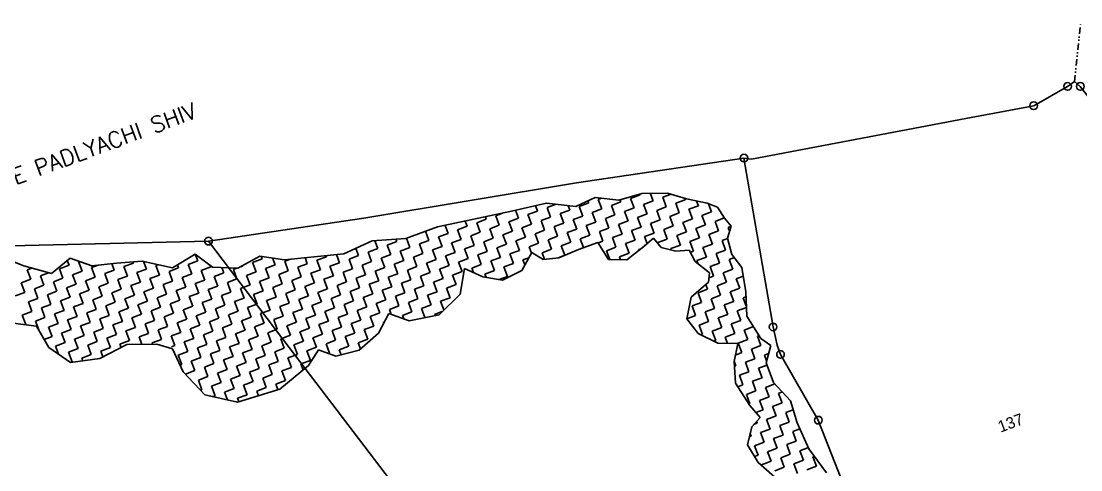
# Model space of a CAD drawing. Header units: metres. Extents: x 296202 to 299888, y 1973503 to 1977626.
# Drawn here: x 296772 to 297614, y 1977270 to 1977626 of the extents above; entities that cross this region are included whole.
import ezdxf

# ---------------------------------------------------------------- set-up
doc = ezdxf.new("R2010")
doc.units = ezdxf.units.M
doc.linetypes.add('DIVIDE', pattern=[1.25, 0.5, -0.25, 0, -0.25, 0, -0.25])
for name, color, linetype in [('POLY_HATCH', 12, 'Continuous'), ('POLY_PARCEL', 6, 'Continuous'), ('TEXT_MAPOUT', 7, 'Continuous'), ('TEXT_PARCEL', 7, 'Continuous'), ('V_BOUND_LINE', 7, 'Continuous'), ('V_DIVIDE_LINE', 7, 'DIVIDE')]:
    doc.layers.add(name, color=color, linetype=linetype)
doc.styles.get("Standard").update_dxf_attribs({"font": 'simplex.shx'})
doc.styles.add('TEXT_MAP', font='')
doc.styles.get('TEXT_MAP').set_extended_font_data('Kruti Dev 050')

msp = doc.modelspace()

# ---------------------------------------------------------------- linework, layer by layer
for centre in [(297603.68, 1977574.18), (297613.85, 1977574.2), (297576.76, 1977558.84), (297346.4, 1977517.21), (296920.6, 1977451.22), (297369.57, 1977383.09), (297375.44, 1977361.24), (297405.51, 1977308.98)]:
    msp.add_circle(centre, 3.04)
at = {"layer": 'POLY_HATCH'}
for p, q in [((297246.83, 1977483.84), (297265.24, 1977489.2)), ((297265.24, 1977489.2), (297285.55, 1977489.44)), ((297285.55, 1977489.44), (297300.66, 1977484.84)), ((297161.52, 1977474.97), (297189.41, 1977481.51)), ((297189.41, 1977481.51), (297212.58, 1977478.73)), ((297212.58, 1977478.73), (297228, 1977485.9)), ((297228, 1977485.9), (297246.83, 1977483.84)), ((297300.66, 1977484.84), (297317.12, 1977481.32)), ((297317.12, 1977481.32), (297325.26, 1977478.22)), ((297325.26, 1977478.22), (297330.82, 1977469.51)), ((297130.18, 1977468.32), (297161.52, 1977474.97)), ((297330.82, 1977469.51), (297336.13, 1977463.03)), ((297077.4, 1977453.44), (297102.61, 1977462.48)), ((297102.61, 1977462.48), (297130.18, 1977468.32)), ((297336.13, 1977463.03), (297333.24, 1977453.51)), ((297050.75, 1977451.44), (297077.4, 1977453.44)), ((297265.53, 1977445.92), (297274.36, 1977453.56)), ((297274.36, 1977453.56), (297280.56, 1977446.24)), ((297333.24, 1977453.51), (297336.86, 1977440.59)), ((297028.34, 1977441.11), (297050.75, 1977451.44)), ((297199.12, 1977437.94), (297214.73, 1977444.59)), ((297214.73, 1977444.59), (297230.2, 1977450.02)), ((297230.2, 1977450.02), (297238.68, 1977436.56)), ((297253.3, 1977436.44), (297265.53, 1977445.92)), ((297280.56, 1977446.24), (297292.16, 1977443.26)), ((297292.16, 1977443.26), (297302.94, 1977444.04)), ((297302.94, 1977444.04), (297307.47, 1977434.95)), ((296750.47, 1977440.74), (296773.68, 1977431.57)), ((296795.75, 1977425.47), (296810.49, 1977437.63)), ((296810.49, 1977437.63), (296827.89, 1977431.55)), ((296892.01, 1977429.95), (296910.07, 1977441)), ((296910.07, 1977441), (296923.81, 1977430.66)), ((296943.98, 1977429.68), (296961.39, 1977439.33)), ((296961.39, 1977439.33), (296981.12, 1977436.44)), ((296981.12, 1977436.44), (297001.88, 1977438.59)), ((297001.88, 1977438.59), (297028.34, 1977441.11)), ((297169.62, 1977427.89), (297177.71, 1977442.24)), ((297177.71, 1977442.24), (297186.8, 1977436.58)), ((297186.8, 1977436.58), (297199.12, 1977437.94)), ((297238.68, 1977436.56), (297253.3, 1977436.44)), ((297336.86, 1977440.59), (297344.71, 1977430.39)), ((296773.68, 1977431.57), (296795.75, 1977425.47)), ((296827.89, 1977431.55), (296847.44, 1977433.84)), ((296847.44, 1977433.84), (296867.89, 1977435.29)), ((296867.89, 1977435.29), (296892.01, 1977429.95)), ((296923.81, 1977430.66), (296943.98, 1977429.68)), ((297120.6, 1977409.16), (297124.18, 1977429.41)), ((297124.18, 1977429.41), (297138.83, 1977422.9)), ((297154.4, 1977420.21), (297169.62, 1977427.89)), ((297307.47, 1977434.95), (297318.92, 1977426.08)), ((297344.71, 1977430.39), (297347.86, 1977410.88)), ((297138.83, 1977422.9), (297154.4, 1977420.21)), ((297318.92, 1977426.08), (297318.21, 1977418.54)), ((297318.21, 1977418.54), (297304.5, 1977406.77)), ((297347.86, 1977410.88), (297348.57, 1977391.63)), ((297103.93, 1977392.8), (297120.6, 1977409.16)), ((297304.5, 1977406.77), (297301, 1977389.46)), ((297055.73, 1977378.16), (297063.95, 1977393.72)), ((297063.95, 1977393.72), (297080.14, 1977387.78)), ((296763.05, 1977386.29), (296783.79, 1977383.78)), ((297080.14, 1977387.78), (297103.93, 1977392.8)), ((297301, 1977389.46), (297309.93, 1977377.92)), ((297348.57, 1977391.63), (297359.78, 1977373.95)), ((296783.79, 1977383.78), (296793.6, 1977366.73)), ((297040.34, 1977364.6), (297055.73, 1977378.16)), ((297309.93, 1977377.92), (297325.67, 1977370.05)), ((296834.18, 1977357.88), (296855.69, 1977369.04)), ((296855.69, 1977369.04), (296879.45, 1977369.4)), ((296879.45, 1977369.4), (296891.94, 1977365.58)), ((297325.67, 1977370.05), (297341.5, 1977369.8)), ((297341.5, 1977369.8), (297338.59, 1977355.62)), ((297359.78, 1977373.95), (297367.65, 1977368.42)), ((297367.65, 1977368.42), (297364.04, 1977354.56)), ((296793.6, 1977366.73), (296810.85, 1977354.77)), ((296891.94, 1977365.58), (296900.4, 1977347.45)), ((297000.02, 1977352.3), (297008.17, 1977364.92)), ((297008.17, 1977364.92), (297021.74, 1977359.75)), ((297021.74, 1977359.75), (297040.34, 1977364.6)), ((296810.85, 1977354.77), (296834.18, 1977357.88)), ((296977.2, 1977333.66), (297000.02, 1977352.3)), ((297338.59, 1977355.62), (297339.76, 1977338.29)), ((297364.04, 1977354.56), (297369.82, 1977338.94)), ((296900.4, 1977347.45), (296917.69, 1977329.1)), ((297339.76, 1977338.29), (297350.97, 1977320.6)), ((297369.82, 1977338.94), (297383.35, 1977324.44)), ((296917.69, 1977329.1), (296943.73, 1977323.31)), ((296943.73, 1977323.31), (296977.2, 1977333.66)), ((297350.97, 1977320.6), (297359.14, 1977311.11)), ((297383.35, 1977324.44), (297388.68, 1977306.9)), ((297359.14, 1977311.11), (297352.55, 1977303.72)), ((297352.55, 1977303.72), (297349.13, 1977289.35)), ((297388.68, 1977306.9), (297398.08, 1977286.21)), ((297349.13, 1977289.35), (297357.8, 1977275.38)), ((297398.08, 1977286.21), (297412.1, 1977267.23)), ((297357.8, 1977275.38), (297370.89, 1977263.63))]:
    msp.add_line(p, q, dxfattribs=at)
at = {"layer": 'POLY_HATCH', "linetype": 'Continuous'}
for p, q in [((297256.16, 1977485.22), (297263.76, 1977488.03)), ((297263.76, 1977488.03), (297263.51, 1977488.69)), ((297274.16, 1977483.25), (297271.93, 1977489.28)), ((297281.75, 1977486.06), (297288.47, 1977488.55)), ((297182.22, 1977475.11), (297180.61, 1977479.45)), ((297189.81, 1977477.92), (297197.03, 1977480.6)), ((297192.62, 1977470.33), (297189.81, 1977477.92)), ((297207.8, 1977475.95), (297206.5, 1977479.46)), ((297215.39, 1977478.76), (297222.99, 1977481.57)), ((297218.2, 1977471.17), (297215.39, 1977478.76)), ((297222.99, 1977481.57), (297222.36, 1977483.27)), ((297230.58, 1977484.38), (297233.15, 1977485.33)), ((297233.39, 1977476.79), (297230.58, 1977484.38)), ((297240.98, 1977479.6), (297248.57, 1977482.41)), ((297243.79, 1977472.01), (297240.98, 1977479.6)), ((297248.57, 1977482.41), (297247.92, 1977484.16)), ((297258.97, 1977477.63), (297256.16, 1977485.22)), ((297266.57, 1977480.44), (297274.16, 1977483.25)), ((297269.38, 1977472.85), (297266.57, 1977480.44)), ((297276.97, 1977475.66), (297284.56, 1977478.47)), ((297284.56, 1977478.47), (297281.75, 1977486.06)), ((297292.15, 1977481.28), (297299.74, 1977484.09)), ((297294.96, 1977473.69), (297292.15, 1977481.28)), ((297299.74, 1977484.09), (297299.31, 1977485.25)), ((297302.55, 1977476.5), (297310.15, 1977479.31)), ((297310.15, 1977479.31), (297308.74, 1977483.11)), ((297320.55, 1977474.53), (297318.18, 1977480.92)), ((297141.45, 1977468.65), (297140.74, 1977470.56)), ((297149.04, 1977471.46), (297154.48, 1977473.48)), ((297151.85, 1977463.87), (297149.04, 1977471.46)), ((297159.44, 1977466.68), (297167.03, 1977469.49)), ((297167.03, 1977469.49), (297164.73, 1977475.72)), ((297174.62, 1977472.3), (297182.22, 1977475.11)), ((297177.43, 1977464.71), (297174.62, 1977472.3)), ((297185.03, 1977467.52), (297192.62, 1977470.33)), ((297200.21, 1977473.14), (297207.8, 1977475.95)), ((297203.02, 1977465.55), (297200.21, 1977473.14)), ((297210.61, 1977468.36), (297218.2, 1977471.17)), ((297225.8, 1977473.98), (297233.39, 1977476.79)), ((297228.61, 1977466.39), (297225.8, 1977473.98)), ((297236.2, 1977469.2), (297243.79, 1977472.01)), ((297251.38, 1977474.82), (297258.97, 1977477.63)), ((297254.19, 1977467.23), (297251.38, 1977474.82)), ((297261.78, 1977470.04), (297269.38, 1977472.85)), ((297264.59, 1977462.45), (297261.78, 1977470.04)), ((297279.78, 1977468.07), (297276.97, 1977475.66)), ((297287.37, 1977470.88), (297294.96, 1977473.69)), ((297290.18, 1977463.28), (297287.37, 1977470.88)), ((297305.36, 1977468.9), (297302.55, 1977476.5)), ((297312.96, 1977471.72), (297320.55, 1977474.53)), ((297315.77, 1977464.12), (297312.96, 1977471.72)), ((297323.36, 1977466.93), (297330.72, 1977469.66)), ((297111.08, 1977457.41), (297108.72, 1977463.78)), ((297118.67, 1977460.22), (297126.26, 1977463.03)), ((297126.26, 1977463.03), (297124.73, 1977467.17)), ((297133.85, 1977465.84), (297141.45, 1977468.65)), ((297136.66, 1977458.25), (297133.85, 1977465.84)), ((297144.26, 1977461.06), (297151.85, 1977463.87)), ((297147.07, 1977453.47), (297144.26, 1977461.06)), ((297162.25, 1977459.09), (297159.44, 1977466.68)), ((297169.84, 1977461.9), (297177.43, 1977464.71)), ((297172.65, 1977454.31), (297169.84, 1977461.9)), ((297187.84, 1977459.93), (297185.03, 1977467.52)), ((297195.43, 1977462.74), (297203.02, 1977465.55)), ((297198.24, 1977455.15), (297195.43, 1977462.74)), ((297213.42, 1977460.77), (297210.61, 1977468.36)), ((297221.01, 1977463.58), (297228.61, 1977466.39)), ((297223.82, 1977455.99), (297221.01, 1977463.58)), ((297231.42, 1977458.8), (297239.01, 1977461.61)), ((297239.01, 1977461.61), (297236.2, 1977469.2)), ((297246.6, 1977464.42), (297254.19, 1977467.23)), ((297249.41, 1977456.82), (297246.6, 1977464.42)), ((297257, 1977459.64), (297264.59, 1977462.45)), ((297272.19, 1977465.26), (297279.78, 1977468.07)), ((297275, 1977457.66), (297272.19, 1977465.26)), ((297282.59, 1977460.47), (297290.18, 1977463.28)), ((297297.77, 1977466.09), (297305.36, 1977468.9)), ((297300.58, 1977458.5), (297297.77, 1977466.09)), ((297308.17, 1977461.31), (297315.77, 1977464.12)), ((297310.98, 1977453.72), (297308.17, 1977461.31)), ((297326.17, 1977459.34), (297323.36, 1977466.93)), ((297333.76, 1977462.15), (297336.13, 1977463.03)), ((297334.92, 1977459.03), (297333.76, 1977462.15)), ((297070.31, 1977450.95), (297069.6, 1977452.86)), ((297080.71, 1977446.17), (297077.95, 1977453.64)), ((297095.9, 1977451.79), (297093.19, 1977459.1)), ((297103.49, 1977454.6), (297111.08, 1977457.41)), ((297106.3, 1977447.01), (297103.49, 1977454.6)), ((297113.89, 1977449.82), (297121.48, 1977452.63)), ((297121.48, 1977452.63), (297118.67, 1977460.22)), ((297129.07, 1977455.44), (297136.66, 1977458.25)), ((297131.88, 1977447.85), (297129.07, 1977455.44)), ((297139.48, 1977450.66), (297147.07, 1977453.47)), ((297154.66, 1977456.28), (297162.25, 1977459.09)), ((297157.47, 1977448.69), (297154.66, 1977456.28)), ((297165.06, 1977451.5), (297172.65, 1977454.31)), ((297180.24, 1977457.12), (297187.84, 1977459.93)), ((297183.05, 1977449.53), (297180.24, 1977457.12)), ((297190.65, 1977452.34), (297198.24, 1977455.15)), ((297205.83, 1977457.96), (297213.42, 1977460.77)), ((297208.64, 1977450.37), (297205.83, 1977457.96)), ((297216.23, 1977453.18), (297223.82, 1977455.99)), ((297218.87, 1977446.04), (297216.23, 1977453.18)), ((297234.23, 1977451.2), (297231.42, 1977458.8)), ((297241.82, 1977454.01), (297249.41, 1977456.82)), ((297244.63, 1977446.42), (297241.82, 1977454.01)), ((297259.81, 1977452.04), (297257, 1977459.64)), ((297267.4, 1977454.85), (297275, 1977457.66)), ((297269.45, 1977449.32), (297267.4, 1977454.85)), ((297277.81, 1977450.07), (297285.4, 1977452.88)), ((297285.4, 1977452.88), (297282.59, 1977460.47)), ((297292.99, 1977455.69), (297300.58, 1977458.5)), ((297295.8, 1977448.1), (297292.99, 1977455.69)), ((297303.39, 1977450.91), (297310.98, 1977453.72)), ((297318.58, 1977456.53), (297326.17, 1977459.34)), ((297321.39, 1977448.94), (297318.58, 1977456.53)), ((297328.98, 1977451.75), (297333.29, 1977453.34)), ((297039.94, 1977439.71), (297037.81, 1977445.47)), ((297047.53, 1977442.52), (297055.13, 1977445.33)), ((297055.13, 1977445.33), (297052.81, 1977451.59)), ((297062.72, 1977448.14), (297070.31, 1977450.95)), ((297065.53, 1977440.55), (297062.72, 1977448.14)), ((297073.12, 1977443.36), (297080.71, 1977446.17)), ((297088.3, 1977448.98), (297095.9, 1977451.79)), ((297091.11, 1977441.39), (297088.3, 1977448.98)), ((297098.71, 1977444.2), (297106.3, 1977447.01)), ((297101.52, 1977436.61), (297098.71, 1977444.2)), ((297116.7, 1977442.23), (297113.89, 1977449.82)), ((297124.29, 1977445.04), (297131.88, 1977447.85)), ((297127.1, 1977437.45), (297124.29, 1977445.04)), ((297142.29, 1977443.07), (297139.48, 1977450.66)), ((297149.88, 1977445.88), (297157.47, 1977448.69)), ((297152.69, 1977438.29), (297149.88, 1977445.88)), ((297167.87, 1977443.91), (297165.06, 1977451.5)), ((297175.46, 1977446.72), (297183.05, 1977449.53)), ((297177.36, 1977441.6), (297175.46, 1977446.72)), ((297185.87, 1977441.93), (297193.46, 1977444.75)), ((297193.46, 1977444.75), (297190.65, 1977452.34)), ((297201.05, 1977447.56), (297208.64, 1977450.37)), ((297203.86, 1977439.96), (297201.05, 1977447.56)), ((297230.36, 1977449.77), (297234.23, 1977451.2)), ((297237.04, 1977443.61), (297244.63, 1977446.42)), ((297252.22, 1977449.23), (297259.81, 1977452.04)), ((297255.03, 1977441.64), (297252.22, 1977449.23)), ((297262.62, 1977444.45), (297264.56, 1977445.17)), ((297262.85, 1977443.84), (297262.62, 1977444.45)), ((297278.19, 1977449.04), (297277.81, 1977450.07)), ((297288.21, 1977445.29), (297295.8, 1977448.1)), ((297288.62, 1977444.17), (297288.21, 1977445.29)), ((297306.2, 1977443.32), (297303.39, 1977450.91)), ((297313.79, 1977446.13), (297321.39, 1977448.94)), ((297316.6, 1977438.54), (297313.79, 1977446.13)), ((297324.2, 1977441.35), (297331.79, 1977444.16)), ((297331.79, 1977444.16), (297328.98, 1977451.75)), ((296809.67, 1977432.16), (296808.31, 1977435.83)), ((296912.01, 1977435.52), (296910, 1977440.96)), ((296955.59, 1977434.38), (296963.18, 1977437.2)), ((296963.18, 1977437.2), (296962.45, 1977439.17)), ((296973.59, 1977432.41), (296971.58, 1977437.84)), ((296981.18, 1977435.22), (296985.76, 1977436.92)), ((296999.17, 1977433.25), (296997.37, 1977438.12)), ((297006.76, 1977436.06), (297014.36, 1977438.87)), ((297009.57, 1977428.47), (297006.76, 1977436.06)), ((297014.36, 1977438.87), (297014.03, 1977439.75)), ((297024.76, 1977434.09), (297022.37, 1977440.54)), ((297032.35, 1977436.9), (297039.94, 1977439.71)), ((297035.16, 1977429.31), (297032.35, 1977436.9)), ((297050.34, 1977434.93), (297047.53, 1977442.52)), ((297057.94, 1977437.74), (297065.53, 1977440.55)), ((297060.75, 1977430.15), (297057.94, 1977437.74)), ((297068.34, 1977432.96), (297075.93, 1977435.77)), ((297075.93, 1977435.77), (297073.12, 1977443.36)), ((297083.52, 1977438.58), (297091.11, 1977441.39)), ((297086.33, 1977430.99), (297083.52, 1977438.58)), ((297093.92, 1977433.8), (297101.52, 1977436.61)), ((297109.11, 1977439.42), (297116.7, 1977442.23)), ((297111.92, 1977431.83), (297109.11, 1977439.42)), ((297119.51, 1977434.64), (297127.1, 1977437.45)), ((297134.69, 1977440.26), (297142.29, 1977443.07)), ((297137.5, 1977432.67), (297134.69, 1977440.26)), ((297145.1, 1977435.48), (297152.69, 1977438.29)), ((297160.28, 1977441.1), (297167.87, 1977443.91)), ((297163.09, 1977433.5), (297160.28, 1977441.1)), ((297170.68, 1977436.31), (297175.35, 1977438.04)), ((297172.14, 1977432.36), (297170.68, 1977436.31)), ((297187.81, 1977436.69), (297185.87, 1977441.93)), ((297198.07, 1977437.82), (297203.86, 1977439.96)), ((297239.65, 1977436.56), (297237.04, 1977443.61)), ((297247.44, 1977438.83), (297255.03, 1977441.64)), ((297248.31, 1977436.48), (297247.44, 1977438.83)), ((297303.75, 1977442.41), (297306.2, 1977443.32)), ((297309.01, 1977435.73), (297316.6, 1977438.54)), ((297310.04, 1977432.96), (297309.01, 1977435.73)), ((297327.01, 1977433.76), (297324.2, 1977441.35)), ((297334.6, 1977436.57), (297338.77, 1977438.11)), ((297337.41, 1977428.97), (297334.6, 1977436.57)), ((296776.49, 1977428.51), (296780.02, 1977429.82)), ((296779.3, 1977420.92), (296776.49, 1977428.51)), ((296802.08, 1977429.35), (296809.67, 1977432.16)), ((296804.89, 1977421.76), (296802.08, 1977429.35)), ((296812.48, 1977424.57), (296820.07, 1977427.38)), ((296817.26, 1977434.97), (296817.66, 1977435.12)), ((296820.07, 1977427.38), (296817.26, 1977434.97)), ((296827.66, 1977430.19), (296832.92, 1977432.14)), ((296830.47, 1977422.6), (296827.66, 1977430.19)), ((296838.07, 1977425.41), (296845.66, 1977428.22)), ((296845.66, 1977428.22), (296843.74, 1977433.4)), ((296853.25, 1977431.03), (296860.84, 1977433.84)), ((296856.06, 1977423.44), (296853.25, 1977431.03)), ((296860.84, 1977433.84), (296860.5, 1977434.76)), ((296863.65, 1977426.25), (296871.24, 1977429.06)), ((296871.24, 1977429.06), (296869.03, 1977435.04)), ((296878.83, 1977431.87), (296880.52, 1977432.49)), ((296881.65, 1977424.28), (296878.83, 1977431.87)), ((296889.24, 1977427.09), (296896.83, 1977429.9)), ((296896.83, 1977429.9), (296895.92, 1977432.35)), ((296904.42, 1977432.71), (296912.01, 1977435.52)), ((296907.23, 1977425.12), (296904.42, 1977432.71)), ((296914.82, 1977427.93), (296922.41, 1977430.74)), ((296917.63, 1977420.33), (296914.82, 1977427.93)), ((296922.41, 1977430.74), (296921.92, 1977432.08)), ((296932.82, 1977425.95), (296931.21, 1977430.3)), ((296940.41, 1977428.76), (296943.01, 1977429.73)), ((296943.22, 1977421.17), (296940.41, 1977428.76)), ((296946.2, 1977430.91), (296948, 1977431.57)), ((296948, 1977431.57), (296947.9, 1977431.85)), ((296958.4, 1977426.79), (296955.59, 1977434.38)), ((296965.99, 1977429.6), (296973.59, 1977432.41)), ((296968.8, 1977422.01), (296965.99, 1977429.6)), ((296976.4, 1977424.82), (296983.99, 1977427.63)), ((296983.99, 1977427.63), (296981.18, 1977435.22)), ((296991.58, 1977430.44), (296999.17, 1977433.25)), ((296994.39, 1977422.85), (296991.58, 1977430.44)), ((297001.98, 1977425.66), (297009.57, 1977428.47)), ((297017.17, 1977431.28), (297024.76, 1977434.09)), ((297019.98, 1977423.69), (297017.17, 1977431.28)), ((297027.57, 1977426.5), (297035.16, 1977429.31)), ((297042.75, 1977432.12), (297050.34, 1977434.93)), ((297045.56, 1977424.53), (297042.75, 1977432.12)), ((297053.15, 1977427.34), (297060.75, 1977430.15)), ((297055.96, 1977419.75), (297053.15, 1977427.34)), ((297071.15, 1977425.37), (297068.34, 1977432.96)), ((297078.74, 1977428.18), (297086.33, 1977430.99)), ((297081.55, 1977420.59), (297078.74, 1977428.18)), ((297096.73, 1977426.21), (297093.92, 1977433.8)), ((297104.33, 1977429.02), (297111.92, 1977431.83)), ((297107.14, 1977421.42), (297104.33, 1977429.02)), ((297122.32, 1977427.04), (297119.51, 1977434.64)), ((297129.91, 1977429.85), (297137.5, 1977432.67)), ((297131.24, 1977426.27), (297129.91, 1977429.85)), ((297140.31, 1977425.07), (297147.91, 1977427.88)), ((297147.91, 1977427.88), (297145.1, 1977435.48)), ((297155.5, 1977430.69), (297163.09, 1977433.5)), ((297158.31, 1977423.1), (297155.5, 1977430.69)), ((297319.41, 1977430.95), (297327.01, 1977433.76)), ((297322.23, 1977423.35), (297319.41, 1977430.95)), ((297329.82, 1977426.16), (297337.41, 1977428.97)), ((296771.71, 1977418.11), (296779.3, 1977420.92)), ((296786.89, 1977423.73), (296793.38, 1977426.13)), ((296789.7, 1977416.14), (296786.89, 1977423.73)), ((296797.3, 1977418.95), (296804.89, 1977421.76)), ((296800.11, 1977411.36), (296797.3, 1977418.95)), ((296815.29, 1977416.98), (296812.48, 1977424.57)), ((296822.88, 1977419.79), (296830.47, 1977422.6)), ((296825.69, 1977412.2), (296822.88, 1977419.79)), ((296840.88, 1977417.82), (296838.07, 1977425.41)), ((296848.47, 1977420.63), (296856.06, 1977423.44)), ((296851.28, 1977413.04), (296848.47, 1977420.63)), ((296866.46, 1977418.66), (296863.65, 1977426.25)), ((296874.05, 1977421.47), (296881.65, 1977424.28)), ((296876.86, 1977413.87), (296874.05, 1977421.47)), ((296884.46, 1977416.68), (296892.05, 1977419.49)), ((296892.05, 1977419.49), (296889.24, 1977427.09)), ((296899.64, 1977422.3), (296907.23, 1977425.12)), ((296902.45, 1977414.71), (296899.64, 1977422.3)), ((296910.04, 1977417.52), (296917.63, 1977420.33)), ((296925.22, 1977423.14), (296932.82, 1977425.95)), ((296928.04, 1977415.55), (296925.22, 1977423.14)), ((296935.63, 1977418.36), (296943.22, 1977421.17)), ((296950.81, 1977423.98), (296958.4, 1977426.79)), ((296953.62, 1977416.39), (296950.81, 1977423.98)), ((296961.21, 1977419.2), (296968.8, 1977422.01)), ((296964.02, 1977411.61), (296961.21, 1977419.2)), ((296979.21, 1977417.23), (296976.4, 1977424.82)), ((296986.8, 1977420.04), (296994.39, 1977422.85)), ((296989.61, 1977412.45), (296986.8, 1977420.04)), ((297004.79, 1977418.07), (297001.98, 1977425.66)), ((297012.38, 1977420.88), (297019.98, 1977423.69)), ((297015.19, 1977413.29), (297012.38, 1977420.88)), ((297022.79, 1977416.1), (297030.38, 1977418.91)), ((297030.38, 1977418.91), (297027.57, 1977426.5)), ((297037.97, 1977421.72), (297045.56, 1977424.53)), ((297040.78, 1977414.13), (297037.97, 1977421.72)), ((297048.37, 1977416.94), (297055.96, 1977419.75)), ((297063.56, 1977422.56), (297071.15, 1977425.37)), ((297066.37, 1977414.96), (297063.56, 1977422.56)), ((297073.96, 1977417.77), (297081.55, 1977420.59)), ((297089.14, 1977423.4), (297096.73, 1977426.21)), ((297091.95, 1977415.8), (297089.14, 1977423.4)), ((297099.54, 1977418.61), (297107.14, 1977421.42)), ((297114.73, 1977424.23), (297122.32, 1977427.04)), ((297117.54, 1977416.64), (297114.73, 1977424.23)), ((297141.28, 1977422.48), (297140.31, 1977425.07)), ((297151.74, 1977420.67), (297158.31, 1977423.1)), ((297318.53, 1977421.99), (297322.23, 1977423.35)), ((297332.63, 1977418.57), (297329.82, 1977426.16)), ((297340.22, 1977421.38), (297345.83, 1977423.46)), ((297343.03, 1977413.79), (297340.22, 1977421.38)), ((296766.93, 1977407.71), (296774.52, 1977410.52)), ((296774.52, 1977410.52), (296771.71, 1977418.11)), ((296782.11, 1977413.33), (296789.7, 1977416.14)), ((296784.92, 1977405.74), (296782.11, 1977413.33)), ((296792.51, 1977408.55), (296800.11, 1977411.36)), ((296807.7, 1977414.17), (296815.29, 1977416.98)), ((296810.51, 1977406.58), (296807.7, 1977414.17)), ((296818.1, 1977409.39), (296825.69, 1977412.2)), ((296833.28, 1977415.01), (296840.88, 1977417.82)), ((296836.09, 1977407.41), (296833.28, 1977415.01)), ((296843.69, 1977410.22), (296851.28, 1977413.04)), ((296858.87, 1977415.85), (296866.46, 1977418.66)), ((296861.68, 1977408.25), (296858.87, 1977415.85)), ((296869.27, 1977411.06), (296876.86, 1977413.87)), ((296872.08, 1977403.47), (296869.27, 1977411.06)), ((296887.27, 1977409.09), (296884.46, 1977416.68)), ((296894.86, 1977411.9), (296902.45, 1977414.71)), ((296897.67, 1977404.31), (296894.86, 1977411.9)), ((296912.85, 1977409.93), (296910.04, 1977417.52)), ((296920.44, 1977412.74), (296928.04, 1977415.55)), ((296923.25, 1977405.15), (296920.44, 1977412.74)), ((296930.85, 1977407.96), (296938.44, 1977410.77)), ((296938.44, 1977410.77), (296935.63, 1977418.36)), ((296946.03, 1977413.58), (296953.62, 1977416.39)), ((296948.84, 1977405.99), (296946.03, 1977413.58)), ((296956.43, 1977408.8), (296964.02, 1977411.61)), ((296971.62, 1977414.42), (296979.21, 1977417.23)), ((296974.43, 1977406.83), (296971.62, 1977414.42)), ((296982.02, 1977409.64), (296989.61, 1977412.45)), ((296997.2, 1977415.26), (297004.79, 1977418.07)), ((297000.01, 1977407.67), (296997.2, 1977415.26)), ((297007.6, 1977410.48), (297015.19, 1977413.29)), ((297010.41, 1977402.88), (297007.6, 1977410.48)), ((297025.6, 1977408.51), (297022.79, 1977416.1)), ((297033.19, 1977411.32), (297040.78, 1977414.13)), ((297036, 1977403.72), (297033.19, 1977411.32)), ((297051.18, 1977409.34), (297048.37, 1977416.94)), ((297058.77, 1977412.15), (297066.37, 1977414.96)), ((297061.59, 1977404.56), (297058.77, 1977412.15)), ((297076.77, 1977410.18), (297073.96, 1977417.77)), ((297084.36, 1977412.99), (297091.95, 1977415.8)), ((297087.17, 1977405.4), (297084.36, 1977412.99)), ((297094.76, 1977408.21), (297102.35, 1977411.02)), ((297102.35, 1977411.02), (297099.54, 1977418.61)), ((297109.95, 1977413.83), (297117.54, 1977416.64)), ((297112.76, 1977406.24), (297109.95, 1977413.83)), ((297309.85, 1977410.14), (297317.44, 1977412.95)), ((297317.44, 1977412.95), (297316.06, 1977416.69)), ((297325.04, 1977415.76), (297332.63, 1977418.57)), ((297327.85, 1977408.17), (297325.04, 1977415.76)), ((297335.44, 1977410.98), (297343.03, 1977413.79)), ((297338.25, 1977403.39), (297335.44, 1977410.98)), ((296777.33, 1977402.93), (296784.92, 1977405.74)), ((296780.14, 1977395.33), (296777.33, 1977402.93)), ((296795.32, 1977400.96), (296792.51, 1977408.55)), ((296802.92, 1977403.77), (296810.51, 1977406.58)), ((296805.73, 1977396.17), (296802.92, 1977403.77)), ((296820.91, 1977401.79), (296818.1, 1977409.39)), ((296828.5, 1977404.6), (296836.09, 1977407.41)), ((296831.31, 1977397.01), (296828.5, 1977404.6)), ((296838.9, 1977399.82), (296846.5, 1977402.63)), ((296846.5, 1977402.63), (296843.69, 1977410.22)), ((296854.09, 1977405.44), (296861.68, 1977408.25)), ((296856.9, 1977397.85), (296854.09, 1977405.44)), ((296864.49, 1977400.66), (296872.08, 1977403.47)), ((296879.67, 1977406.28), (296887.27, 1977409.09)), ((296882.48, 1977398.69), (296879.67, 1977406.28)), ((296890.08, 1977401.5), (296897.67, 1977404.31)), ((296905.26, 1977407.12), (296912.85, 1977409.93)), ((296908.07, 1977399.53), (296905.26, 1977407.12)), ((296915.66, 1977402.34), (296923.25, 1977405.15)), ((296918.47, 1977394.75), (296915.66, 1977402.34)), ((296933.66, 1977400.37), (296930.85, 1977407.96)), ((296941.25, 1977403.18), (296948.84, 1977405.99)), ((296944.06, 1977395.59), (296941.25, 1977403.18)), ((296959.24, 1977401.21), (296956.43, 1977408.8)), ((296966.83, 1977404.02), (296974.43, 1977406.83)), ((296969.64, 1977396.43), (296966.83, 1977404.02)), ((296977.24, 1977399.24), (296984.83, 1977402.05)), ((296984.83, 1977402.05), (296982.02, 1977409.64)), ((296992.42, 1977404.86), (297000.01, 1977407.67)), ((296995.23, 1977397.26), (296992.42, 1977404.86)), ((297002.82, 1977400.07), (297010.41, 1977402.88)), ((297018.01, 1977405.7), (297025.6, 1977408.51)), ((297020.82, 1977398.1), (297018.01, 1977405.7)), ((297028.41, 1977400.91), (297036, 1977403.72)), ((297043.59, 1977406.53), (297051.18, 1977409.34)), ((297046.4, 1977398.94), (297043.59, 1977406.53)), ((297053.99, 1977401.75), (297061.59, 1977404.56)), ((297069.18, 1977407.37), (297076.77, 1977410.18)), ((297071.99, 1977399.78), (297069.18, 1977407.37)), ((297079.58, 1977402.59), (297087.17, 1977405.4)), ((297082.39, 1977395), (297079.58, 1977402.59)), ((297097.57, 1977400.62), (297094.76, 1977408.21)), ((297105.16, 1977403.43), (297112.76, 1977406.24)), ((297107.72, 1977396.52), (297105.16, 1977403.43)), ((297120.35, 1977409.05), (297120.58, 1977409.13)), ((297120.39, 1977408.95), (297120.35, 1977409.05)), ((297305.07, 1977399.74), (297312.66, 1977402.55)), ((297312.66, 1977402.55), (297309.85, 1977410.14)), ((297320.25, 1977405.36), (297327.85, 1977408.17)), ((297323.06, 1977397.77), (297320.25, 1977405.36)), ((297330.66, 1977400.58), (297338.25, 1977403.39)), ((297345.84, 1977406.2), (297348, 1977407)), ((297348.27, 1977399.63), (297345.84, 1977406.2)), ((296772.55, 1977392.52), (296780.14, 1977395.33)), ((296787.73, 1977398.15), (296795.32, 1977400.96)), ((296790.54, 1977390.55), (296787.73, 1977398.15)), ((296798.13, 1977393.36), (296805.73, 1977396.17)), ((296813.32, 1977398.98), (296820.91, 1977401.79)), ((296816.13, 1977391.39), (296813.32, 1977398.98)), ((296823.72, 1977394.2), (296831.31, 1977397.01)), ((296826.53, 1977386.61), (296823.72, 1977394.2)), ((296841.71, 1977392.23), (296838.9, 1977399.82)), ((296849.31, 1977395.04), (296856.9, 1977397.85)), ((296852.12, 1977387.45), (296849.31, 1977395.04)), ((296867.3, 1977393.07), (296864.49, 1977400.66)), ((296874.89, 1977395.88), (296882.48, 1977398.69)), ((296877.7, 1977388.29), (296874.89, 1977395.88)), ((296885.29, 1977391.1), (296892.89, 1977393.91)), ((296892.89, 1977393.91), (296890.08, 1977401.5)), ((296900.48, 1977396.72), (296908.07, 1977399.53)), ((296903.29, 1977389.13), (296900.48, 1977396.72)), ((296910.88, 1977391.94), (296918.47, 1977394.75)), ((296926.06, 1977397.56), (296933.66, 1977400.37)), ((296928.87, 1977389.97), (296926.06, 1977397.56)), ((296936.47, 1977392.78), (296944.06, 1977395.59)), ((296951.65, 1977398.4), (296959.24, 1977401.21)), ((296954.46, 1977390.8), (296951.65, 1977398.4)), ((296962.05, 1977393.62), (296969.64, 1977396.43)), ((296964.86, 1977386.02), (296962.05, 1977393.62)), ((296980.05, 1977391.64), (296977.24, 1977399.24)), ((296987.64, 1977394.45), (296995.23, 1977397.26)), ((296990.45, 1977386.86), (296987.64, 1977394.45)), ((297005.63, 1977392.48), (297002.82, 1977400.07)), ((297013.22, 1977395.29), (297020.82, 1977398.1)), ((297016.03, 1977387.7), (297013.22, 1977395.29)), ((297031.22, 1977393.32), (297028.41, 1977400.91)), ((297038.81, 1977396.13), (297046.4, 1977398.94)), ((297041.62, 1977388.54), (297038.81, 1977396.13)), ((297049.21, 1977391.35), (297056.8, 1977394.16)), ((297056.8, 1977394.16), (297053.99, 1977401.75)), ((297064.4, 1977396.97), (297071.99, 1977399.78)), ((297065.86, 1977393.02), (297064.4, 1977396.97)), ((297074.8, 1977392.19), (297082.39, 1977395)), ((297089.98, 1977397.81), (297097.57, 1977400.62)), ((297092.71, 1977390.43), (297089.98, 1977397.81)), ((297100.38, 1977393.03), (297106.45, 1977395.27)), ((297307.88, 1977392.15), (297305.07, 1977399.74)), ((297315.47, 1977394.96), (297323.06, 1977397.77)), ((297318.28, 1977387.37), (297315.47, 1977394.96)), ((297333.47, 1977392.99), (297330.66, 1977400.58)), ((297341.06, 1977395.8), (297348.32, 1977398.48)), ((297343.87, 1977388.2), (297341.06, 1977395.8)), ((296775.36, 1977384.93), (296772.55, 1977392.52)), ((296782.95, 1977387.74), (296790.54, 1977390.55)), ((296785.55, 1977380.72), (296782.95, 1977387.74)), ((296793.35, 1977382.96), (296800.94, 1977385.77)), ((296800.94, 1977385.77), (296798.13, 1977393.36)), ((296808.54, 1977388.58), (296816.13, 1977391.39)), ((296811.35, 1977380.99), (296808.54, 1977388.58)), ((296818.94, 1977383.8), (296826.53, 1977386.61)), ((296834.12, 1977389.42), (296841.71, 1977392.23)), ((296836.93, 1977381.83), (296834.12, 1977389.42)), ((296844.52, 1977384.64), (296852.12, 1977387.45)), ((296859.71, 1977390.26), (296867.3, 1977393.07)), ((296862.52, 1977382.67), (296859.71, 1977390.26)), ((296870.11, 1977385.48), (296877.7, 1977388.29)), ((296872.92, 1977377.89), (296870.11, 1977385.48)), ((296888.1, 1977383.51), (296885.29, 1977391.1)), ((296895.7, 1977386.32), (296903.29, 1977389.13)), ((296898.51, 1977378.72), (296895.7, 1977386.32)), ((296913.69, 1977384.35), (296910.88, 1977391.94)), ((296921.28, 1977387.16), (296928.87, 1977389.97)), ((296924.09, 1977379.56), (296921.28, 1977387.16)), ((296931.68, 1977382.37), (296939.28, 1977385.18)), ((296939.28, 1977385.18), (296936.47, 1977392.78)), ((296946.87, 1977387.99), (296954.46, 1977390.8)), ((296949.68, 1977380.4), (296946.87, 1977387.99)), ((296957.27, 1977383.21), (296964.86, 1977386.02)), ((296972.45, 1977388.83), (296980.05, 1977391.64)), ((296975.26, 1977381.24), (296972.45, 1977388.83)), ((296982.86, 1977384.05), (296990.45, 1977386.86)), ((296998.04, 1977389.67), (297005.63, 1977392.48)), ((297000.85, 1977382.08), (296998.04, 1977389.67)), ((297008.44, 1977384.89), (297016.03, 1977387.7)), ((297023.63, 1977390.51), (297031.22, 1977393.32)), ((297026.44, 1977382.92), (297023.63, 1977390.51)), ((297034.03, 1977385.73), (297041.62, 1977388.54)), ((297036.84, 1977378.14), (297034.03, 1977385.73)), ((297052.02, 1977383.76), (297049.21, 1977391.35)), ((297059.61, 1977386.57), (297060.31, 1977386.83)), ((297059.84, 1977385.95), (297059.61, 1977386.57)), ((297075.85, 1977389.36), (297074.8, 1977392.19)), ((297100.72, 1977392.12), (297100.38, 1977393.03)), ((297301.03, 1977389.61), (297307.88, 1977392.15)), ((297310.69, 1977384.56), (297318.28, 1977387.37)), ((297325.87, 1977390.18), (297333.47, 1977392.99)), ((297328.68, 1977382.58), (297325.87, 1977390.18)), ((297336.28, 1977385.39), (297343.87, 1977388.2)), ((297339.09, 1977377.8), (297336.28, 1977385.39)), ((296775.08, 1977384.83), (296775.36, 1977384.93)), ((296796.16, 1977375.37), (296793.35, 1977382.96)), ((296803.76, 1977378.18), (296811.35, 1977380.99)), ((296806.57, 1977370.59), (296803.76, 1977378.18)), ((296821.75, 1977376.21), (296818.94, 1977383.8)), ((296829.34, 1977379.02), (296836.93, 1977381.83)), ((296832.15, 1977371.43), (296829.34, 1977379.02)), ((296839.74, 1977374.24), (296847.33, 1977377.05)), ((296847.33, 1977377.05), (296844.52, 1977384.64)), ((296854.93, 1977379.86), (296862.52, 1977382.67)), ((296857.74, 1977372.27), (296854.93, 1977379.86)), ((296865.33, 1977375.08), (296872.92, 1977377.89)), ((296880.51, 1977380.7), (296888.1, 1977383.51)), ((296883.32, 1977373.1), (296880.51, 1977380.7)), ((296890.91, 1977375.91), (296898.51, 1977378.72)), ((296906.1, 1977381.54), (296913.69, 1977384.35)), ((296908.91, 1977373.94), (296906.1, 1977381.54)), ((296916.5, 1977376.75), (296924.09, 1977379.56)), ((296919.31, 1977369.16), (296916.5, 1977376.75)), ((296934.49, 1977374.78), (296931.68, 1977382.37)), ((296942.09, 1977377.59), (296949.68, 1977380.4)), ((296944.9, 1977370), (296942.09, 1977377.59)), ((296960.08, 1977375.62), (296957.27, 1977383.21)), ((296967.67, 1977378.43), (296975.26, 1977381.24)), ((296970.48, 1977370.84), (296967.67, 1977378.43)), ((296985.67, 1977376.46), (296982.86, 1977384.05)), ((296993.26, 1977379.27), (297000.85, 1977382.08)), ((296996.07, 1977371.68), (296993.26, 1977379.27)), ((297003.66, 1977374.49), (297011.25, 1977377.3)), ((297011.25, 1977377.3), (297008.44, 1977384.89)), ((297018.84, 1977380.11), (297026.44, 1977382.92)), ((297021.65, 1977372.52), (297018.84, 1977380.11)), ((297029.25, 1977375.33), (297036.84, 1977378.14)), ((297044.43, 1977380.95), (297052.02, 1977383.76)), ((297047.24, 1977373.36), (297044.43, 1977380.95)), ((297313.5, 1977376.96), (297310.69, 1977384.56)), ((297312.55, 1977376.61), (297313.5, 1977376.96)), ((297321.09, 1977379.77), (297328.68, 1977382.58)), ((297323.9, 1977372.18), (297321.09, 1977379.77)), ((297331.49, 1977374.99), (297339.09, 1977377.8)), ((297346.68, 1977380.61), (297353.87, 1977383.27)), ((297349.49, 1977373.02), (297346.68, 1977380.61)), ((296789.95, 1977373.07), (296796.16, 1977375.37)), ((296798.97, 1977367.78), (296806.57, 1977370.59)), ((296814.16, 1977373.4), (296821.75, 1977376.21)), ((296816.97, 1977365.81), (296814.16, 1977373.4)), ((296824.56, 1977368.62), (296832.15, 1977371.43)), ((296827.37, 1977361.02), (296824.56, 1977368.62)), ((296842.55, 1977366.65), (296839.74, 1977374.24)), ((296850.15, 1977369.46), (296857.74, 1977372.27)), ((296851.17, 1977366.7), (296850.15, 1977369.46)), ((296867.5, 1977369.22), (296865.33, 1977375.08)), ((296875.73, 1977370.29), (296883.32, 1977373.1)), ((296876.08, 1977369.35), (296875.73, 1977370.29)), ((296893.72, 1977368.32), (296890.91, 1977375.91)), ((296891.11, 1977367.36), (296893.72, 1977368.32)), ((296901.32, 1977371.13), (296908.91, 1977373.94)), ((296904.13, 1977363.54), (296901.32, 1977371.13)), ((296911.72, 1977366.35), (296919.31, 1977369.16)), ((296926.9, 1977371.97), (296934.49, 1977374.78)), ((296929.71, 1977364.38), (296926.9, 1977371.97)), ((296937.3, 1977367.19), (296944.9, 1977370)), ((296952.49, 1977372.81), (296960.08, 1977375.62)), ((296955.3, 1977365.22), (296952.49, 1977372.81)), ((296962.89, 1977368.03), (296970.48, 1977370.84)), ((296978.07, 1977373.65), (296985.67, 1977376.46)), ((296980.88, 1977366.06), (296978.07, 1977373.65)), ((296988.48, 1977368.87), (296996.07, 1977371.68)), ((296991.29, 1977361.28), (296988.48, 1977368.87)), ((297006.47, 1977366.9), (297003.66, 1977374.49)), ((297014.06, 1977369.71), (297021.65, 1977372.52)), ((297016.87, 1977362.12), (297014.06, 1977369.71)), ((297032.06, 1977367.74), (297029.25, 1977375.33)), ((297039.65, 1977370.55), (297047.24, 1977373.36)), ((297041.48, 1977365.6), (297039.65, 1977370.55)), ((297322.47, 1977371.65), (297323.9, 1977372.18)), ((297333.37, 1977369.93), (297331.49, 1977374.99)), ((297341.9, 1977370.21), (297349.49, 1977373.02)), ((297344.71, 1977362.62), (297341.9, 1977370.21)), ((297352.3, 1977365.43), (297359.89, 1977368.24)), ((297357.08, 1977375.83), (297358.3, 1977376.28)), ((297359.89, 1977368.24), (297357.08, 1977375.83)), ((296801.35, 1977361.36), (296798.97, 1977367.78)), ((296809.38, 1977363), (296816.97, 1977365.81)), ((296812.19, 1977355.4), (296809.38, 1977363)), ((296819.78, 1977358.21), (296827.37, 1977361.02)), ((296834.96, 1977363.83), (296842.55, 1977366.65)), ((296836.68, 1977359.18), (296834.96, 1977363.83)), ((296896.54, 1977360.73), (296904.13, 1977363.54)), ((296899.35, 1977353.14), (296896.54, 1977360.73)), ((296914.53, 1977358.76), (296911.72, 1977366.35)), ((296922.12, 1977361.57), (296929.71, 1977364.38)), ((296924.93, 1977353.98), (296922.12, 1977361.57)), ((296940.12, 1977359.6), (296937.3, 1977367.19)), ((296947.71, 1977362.41), (296955.3, 1977365.22)), ((296950.52, 1977354.82), (296947.71, 1977362.41)), ((296958.11, 1977357.63), (296965.7, 1977360.44)), ((296965.7, 1977360.44), (296962.89, 1977368.03)), ((296973.29, 1977363.25), (296980.88, 1977366.06)), ((296976.1, 1977355.66), (296973.29, 1977363.25)), ((296983.69, 1977358.47), (296991.29, 1977361.28)), ((296998.88, 1977364.09), (297006.47, 1977366.9)), ((297001.69, 1977356.49), (296998.88, 1977364.09)), ((297016.2, 1977361.87), (297016.87, 1977362.12)), ((297024.46, 1977364.93), (297032.06, 1977367.74)), ((297025.97, 1977360.86), (297024.46, 1977364.93)), ((297339.64, 1977360.74), (297344.71, 1977362.62)), ((297355.11, 1977357.84), (297352.3, 1977365.43)), ((297362.7, 1977360.65), (297365.94, 1977361.85)), ((297364.42, 1977356.01), (297362.7, 1977360.65)), ((296810.72, 1977354.86), (296812.19, 1977355.4)), ((296820.57, 1977356.07), (296819.78, 1977358.21)), ((296897.98, 1977352.63), (296899.35, 1977353.14)), ((296906.94, 1977355.95), (296914.53, 1977358.76)), ((296909.75, 1977348.36), (296906.94, 1977355.95)), ((296917.34, 1977351.17), (296924.93, 1977353.98)), ((296932.52, 1977356.79), (296940.12, 1977359.6)), ((296935.33, 1977349.2), (296932.52, 1977356.79)), ((296942.93, 1977352.01), (296950.52, 1977354.82)), ((296945.74, 1977344.41), (296942.93, 1977352.01)), ((296960.92, 1977350.04), (296958.11, 1977357.63)), ((296968.51, 1977352.85), (296976.1, 1977355.66)), ((296971.32, 1977345.25), (296968.51, 1977352.85)), ((296986.51, 1977350.87), (296983.69, 1977358.47)), ((296994.1, 1977353.68), (297001.69, 1977356.49)), ((296995.87, 1977348.9), (296994.1, 1977353.68)), ((297339.93, 1977352.22), (297338.62, 1977355.76)), ((297338.84, 1977351.82), (297339.93, 1977352.22)), ((297347.52, 1977355.03), (297355.11, 1977357.84)), ((297350.33, 1977347.43), (297347.52, 1977355.03)), ((297357.92, 1977350.25), (297364.71, 1977352.76)), ((296902.18, 1977345.56), (296909.75, 1977348.36)), ((296912.56, 1977340.77), (296920.15, 1977343.58)), ((296920.15, 1977343.58), (296917.34, 1977351.17)), ((296927.74, 1977346.39), (296935.33, 1977349.2)), ((296930.55, 1977338.79), (296927.74, 1977346.39)), ((296938.14, 1977341.6), (296945.74, 1977344.41)), ((296953.33, 1977347.23), (296960.92, 1977350.04)), ((296956.14, 1977339.63), (296953.33, 1977347.23)), ((296963.73, 1977342.44), (296971.32, 1977345.25)), ((296978.91, 1977348.06), (296986.51, 1977350.87)), ((296981.72, 1977340.47), (296978.91, 1977348.06)), ((297342.74, 1977344.62), (297350.33, 1977347.43)), ((297345.55, 1977337.03), (297342.74, 1977344.62)), ((297360.73, 1977342.65), (297357.92, 1977350.25)), ((296915.37, 1977333.17), (296912.56, 1977340.77)), ((296922.96, 1977335.98), (296930.55, 1977338.79)), ((296925.77, 1977328.39), (296922.96, 1977335.98)), ((296940.95, 1977334.01), (296938.14, 1977341.6)), ((296948.55, 1977336.82), (296956.14, 1977339.63)), ((296951.36, 1977329.23), (296948.55, 1977336.82)), ((296958.95, 1977332.04), (296966.54, 1977334.85)), ((296966.54, 1977334.85), (296963.73, 1977342.44)), ((296974.13, 1977337.66), (296981.72, 1977340.47)), ((296975.78, 1977333.22), (296974.13, 1977337.66)), ((297341.5, 1977335.54), (297345.55, 1977337.03)), ((297353.14, 1977339.84), (297360.73, 1977342.65)), ((297355.95, 1977332.25), (297353.14, 1977339.84)), ((297363.54, 1977335.06), (297370.9, 1977337.79)), ((297366.35, 1977327.47), (297363.54, 1977335.06)), ((296914.24, 1977332.76), (296915.37, 1977333.17)), ((296923.93, 1977327.71), (296925.77, 1977328.39)), ((296933.36, 1977331.2), (296940.95, 1977334.01)), ((296935.62, 1977325.11), (296933.36, 1977331.2)), ((296943.76, 1977326.42), (296951.36, 1977329.23)), ((296944.8, 1977323.64), (296943.76, 1977326.42)), ((296960.29, 1977328.43), (296958.95, 1977332.04)), ((297348.36, 1977329.44), (297355.95, 1977332.25)), ((297351.17, 1977321.85), (297348.36, 1977329.44)), ((297358.76, 1977324.66), (297366.35, 1977327.47)), ((297373.94, 1977330.28), (297376.88, 1977331.37)), ((297376.75, 1977322.69), (297373.94, 1977330.28)), ((297350.36, 1977321.55), (297351.17, 1977321.85)), ((297361.57, 1977317.07), (297358.76, 1977324.66)), ((297369.16, 1977319.88), (297376.75, 1977322.69)), ((297371.97, 1977312.29), (297369.16, 1977319.88)), ((297355.84, 1977314.95), (297361.57, 1977317.07)), ((297364.38, 1977309.48), (297371.97, 1977312.29)), ((297367.19, 1977301.88), (297364.38, 1977309.48)), ((297379.56, 1977315.1), (297385.52, 1977317.3)), ((297382.37, 1977307.5), (297379.56, 1977315.1)), ((297354.39, 1977305.78), (297356.79, 1977306.67)), ((297356.79, 1977306.67), (297356.32, 1977307.94)), ((297359.6, 1977299.07), (297367.19, 1977301.88)), ((297374.78, 1977304.69), (297382.37, 1977307.5)), ((297377.59, 1977297.1), (297374.78, 1977304.69)), ((297385.18, 1977299.91), (297390.89, 1977302.03)), ((297350.66, 1977295.76), (297352.01, 1977296.26)), ((297352.01, 1977296.26), (297351.26, 1977298.28)), ((297362.41, 1977291.48), (297359.6, 1977299.07)), ((297370, 1977294.29), (297377.59, 1977297.1)), ((297372.81, 1977286.7), (297370, 1977294.29)), ((297380.4, 1977289.51), (297387.99, 1977292.32)), ((297387.99, 1977292.32), (297385.18, 1977299.91)), ((297354.82, 1977288.67), (297362.41, 1977291.48)), ((297357.63, 1977281.08), (297354.82, 1977288.67)), ((297365.22, 1977283.89), (297372.81, 1977286.7)), ((297368.03, 1977276.3), (297365.22, 1977283.89)), ((297383.21, 1977281.92), (297380.4, 1977289.51)), ((297390.8, 1977284.73), (297397.61, 1977287.25)), ((297393.61, 1977277.14), (297390.8, 1977284.73)), ((297354.89, 1977280.07), (297357.63, 1977281.08)), ((297360.44, 1977273.49), (297368.03, 1977276.3)), ((297375.62, 1977279.11), (297383.21, 1977281.92)), ((297378.43, 1977271.52), (297375.62, 1977279.11)), ((297386.02, 1977274.33), (297393.61, 1977277.14)), ((297401.21, 1977279.95), (297402.39, 1977280.38)), ((297404.02, 1977272.36), (297401.21, 1977279.95)), ((297360.7, 1977272.77), (297360.44, 1977273.49)), ((297370.84, 1977268.71), (297378.43, 1977271.52)), ((297388.83, 1977266.73), (297386.02, 1977274.33)), ((297396.42, 1977269.54), (297404.02, 1977272.36))]:
    msp.add_line(p, q, dxfattribs=at)
at = {"layer": 'POLY_PARCEL'}
for p, q in [((297369.57, 1977383.09), (297346.4, 1977517.21)), ((296920.6, 1977451.22), (296984.65, 1977366.6)), ((297372.74, 1977368.55), (297369.57, 1977383.09)), ((297375.44, 1977361.24), (297372.74, 1977368.55)), ((296984.65, 1977366.6), (297095.72, 1977221.45)), ((297405.51, 1977308.98), (297375.44, 1977361.24)), ((297426.64, 1977254.9), (297405.51, 1977308.98))]:
    msp.add_line(p, q, dxfattribs=at)
at = {"layer": 'V_BOUND_LINE'}
for p, q in [((297576.76, 1977558.84), (297603.68, 1977574.18)), ((297603.68, 1977574.18), (297609.16, 1977578.08)), ((297609.16, 1977578.08), (297613.85, 1977574.2)), ((297613.85, 1977574.2), (297658.19, 1977517.1)), ((297522.89, 1977548.68), (297576.76, 1977558.84)), ((297352.5, 1977516.39), (297522.89, 1977548.68)), ((297213.35, 1977497.66), (297346.4, 1977517.21)), ((297346.4, 1977517.21), (297352.5, 1977516.39)), ((297044.02, 1977469.38), (297213.35, 1977497.66)), ((296920.6, 1977451.22), (297044.02, 1977469.38)), ((296730.17, 1977446.64), (296920.6, 1977451.22))]:
    msp.add_line(p, q, dxfattribs=at)
at = {"layer": 'V_DIVIDE_LINE', "ltscale": 10}
msp.add_line((297609.16, 1977578.08), (297614.2, 1977625.97), dxfattribs=at)

# ---------------------------------------------------------------- texts
at = {"layer": 'TEXT_MAPOUT'}
msp.add_text('MAUJE PADLYACHI SHIV', height=12.7485, rotation=20.31285, dxfattribs=at).set_placement((296726.25, 1977480.73))
at = {"layer": 'TEXT_PARCEL', "style": 'TEXT_MAP'}
msp.add_text('137', height=9.179, rotation=20.31285, dxfattribs=at).set_placement((297550.38, 1977299.01))

doc.saveas('drawing.dxf')
